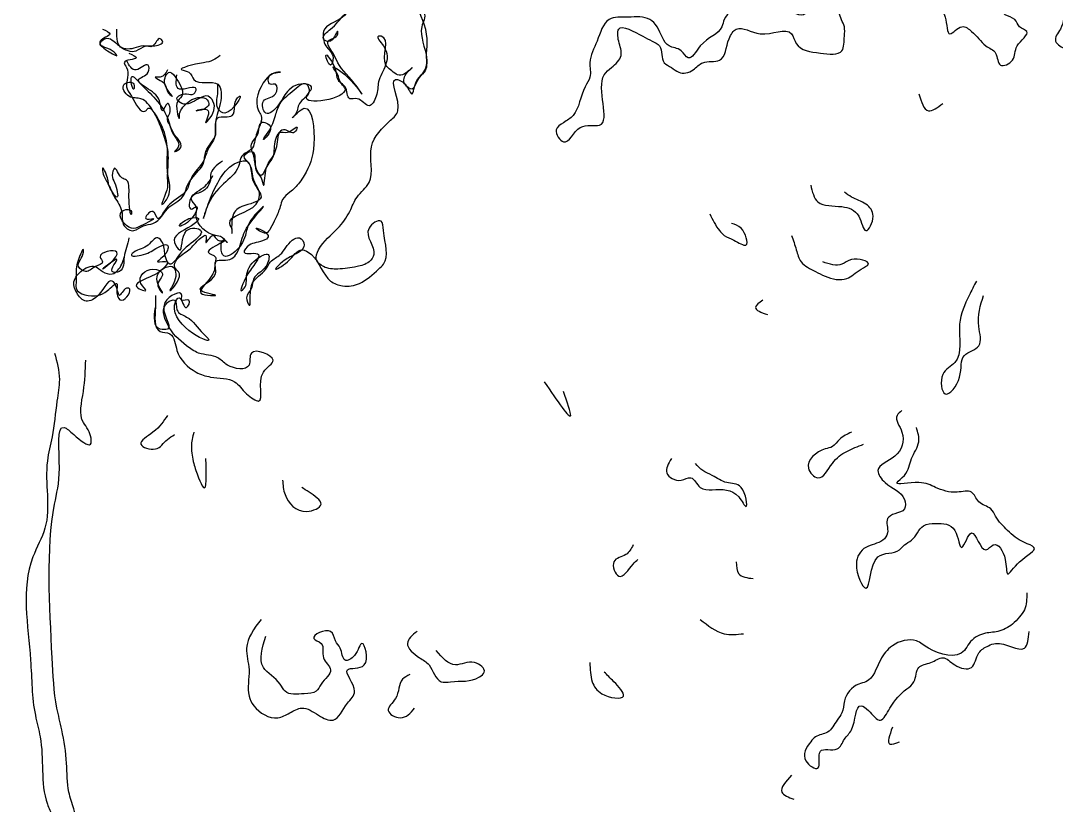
# Model space of a CAD drawing. Header units: metres. Extents: x 0 to 100, y 0 to 141.
# Drawn here: x 64.72 to 75.51, y 61.09 to 69.26 of the extents above; entities that cross this region are included whole.
import ezdxf

# ---------------------------------------------------------------- set-up
doc = ezdxf.new("R2010")
doc.units = ezdxf.units.M

msp = doc.modelspace()

# ---------------------------------------------------------------- linework, layer by layer
for points in [[(76.825, 71.05), (76.725, 70.975), (76.65, 70.925), (76.575, 70.8), (76.55, 70.45), (76.6, 70.375), (76.425, 70), (76.2, 70.05), (76.1, 70.175), (75.975, 70.3), (75.775, 70.275), (75.65, 70.5), (75.45, 70.6), (75.325, 70.675), (75.15, 70.65), (75.25, 70.525), (75.3, 70.325), (75.375, 70.275), (75.15, 70.225), (75.05, 70.275), (74.925, 70.275), (74.85, 70.2), (74.75, 70.025), (74.8, 69.85), (74.75, 69.7), (74.725, 69.625), (74.65, 69.525), (74.55, 69.6), (74.5, 69.65), (74.4, 69.875), (74.225, 69.925), (73.775, 70.075), (73.675, 70.125), (73.375, 70.125), (73.25, 70.1), (73.125, 69.975), (73.1, 69.825), (73.05, 69.425), (72.925, 69.375), (72.875, 69.325), (72.775, 69.35), (72.675, 69.45), (72.6, 69.475), (72.425, 69.475), (72.225, 69.425), (72.05, 69.275), (72.025, 69.2), (71.8, 69), (71.675, 68.875), (71.6, 68.95), (71.475, 69), (71.35, 69.2), (71.275, 69.275), (71.05, 69.3), (70.85, 69.275), (70.725, 69.05), (70.65, 68.825), (70.65, 68.675), (70.6, 68.575), (70.475, 68.275), (70.375, 68.2), (70.3, 68.125), (70.375, 68), (70.55, 68.15), (70.75, 68.175), (70.8, 68.7), (70.875, 68.775), (70.975, 68.9), (70.95, 69.05), (70.95, 69.175), (71.2, 69.1), (71.3, 69.05), (71.375, 69), (71.425, 68.825), (71.5, 68.775), (71.575, 68.725), (71.725, 68.75), (71.825, 68.825), (72, 68.85), (72.1, 69.075), (72.175, 69.175), (72.425, 69.125), (72.75, 69.125), (72.8, 69.025), (73.05, 68.925), (73.275, 68.95), (73.3, 69.1), (73.3, 69.2), (73.25, 69.35), (73.325, 69.45), (73.45, 69.4), (73.325, 69.55), (73.25, 69.6), (73.2, 69.8), (73.4, 70), (73.6, 70), (73.675, 69.925), (73.725, 69.8), (73.6, 69.725), (73.5, 69.55), (73.825, 69.65), (74.05, 69.625), (74.175, 69.625), (74.225, 69.5), (74.35, 69.3), (74.4, 69.125), (74.525, 69.2), (74.625, 69.15), (74.7, 69.075), (74.775, 69), (74.875, 68.925), (74.925, 68.8), (75.05, 68.85), (75.1, 69), (75.2, 69.15), (75.125, 69.2), (75.075, 69.275), (74.975, 69.325), (74.9, 69.425), (74.825, 69.5), (74.95, 69.65), (75.125, 69.65), (75.225, 69.675), (75.4, 69.775), (75.45, 69.7), (75.5, 69.6), (75.55, 69.175), (75.5, 69.05), (75.6, 68.975), (75.675, 69.3), (75.8, 69.425), (75.675, 69.475), (75.725, 69.6), (75.9, 69.65), (75.775, 69.875), (75.725, 69.925), (75.875, 69.9), (75.95, 69.85), (76, 69.775), (76.15, 69.725), (76.1, 69.625), (76, 69.575), (76.425, 69.525), (76.5, 69.575), (76.55, 69.65), (76.8, 69.625), (76.85, 69.85), (76.9, 70.05), (76.95, 70.1), (77.05, 70.375), (77.25, 70.425), (77.275, 70.3), (77.25, 70.15), (77.35, 70.125), (77.35, 70), (77.45, 69.875), (77.525, 69.75), (77.625, 70.1), (77.5, 70.15), (77.45, 70.225), (77.4, 70.65), (77.025, 70.525), (76.875, 70.5), (76.725, 70.525), (76.75, 70.8), (76.9, 70.925)], [(68.2, 69.55), (68.175, 69.475), (68.075, 69.3), (67.875, 69.15), (67.875, 69.075), (67.9, 69), (67.975, 68.875), (67.95, 68.8), (67.9, 68.9), (68, 68.75), (68.025, 68.65), (68.1, 68.55), (67.7, 68.475), (67.75, 68.575), (67.7, 68.6), (67.5, 68.525), (67.4, 68.375), (67.275, 68.3), (67.25, 68.425), (67.375, 68.5), (67.375, 68.6), (67.325, 68.6), (67.325, 68.7), (67.425, 68.725), (67.4, 68.725), (67.325, 68.7), (67.275, 68.65), (67.2, 68.325), (67.225, 68.275), (67.175, 68.075), (67.125, 67.925), (67.025, 67.85), (67, 67.775), (66.675, 67.35), (66.625, 67.2), (66.675, 67.35), (66.725, 67.475), (67.025, 67.8), (67.075, 67.8), (67.125, 67.675), (67.15, 67.575), (67.225, 67.425), (67.025, 67.325), (66.925, 67.2), (66.925, 67.05), (66.925, 67.075), (66.9, 67.15), (67.175, 67.35), (67.2, 67.5), (67.15, 67.6), (67.1, 67.775), (67.05, 67.85), (67.125, 67.9), (67.175, 67.7), (67.225, 67.625), (67.25, 67.55), (67.275, 67.7), (67.3, 67.775), (67.35, 67.85), (67.4, 68.025), (67.425, 68.1), (67.5, 68.1), (67.6, 68.15), (67.575, 68.1), (67.475, 68.125), (67.375, 68.025), (67.35, 67.85), (67.275, 67.725), (67.225, 67.65), (67.175, 67.725), (67.15, 67.85), (67.125, 67.975), (67.175, 68.05), (67.2, 68.1), (67.225, 68.2), (67.325, 68.15), (67.25, 68.025), (67.3, 68.1), (67.375, 68.275), (67.425, 68.4), (67.55, 68.525), (67.7, 68.6), (67.725, 68.525), (67.625, 68.4), (67.575, 68.275), (67.55, 68.25), (67.6, 68.3), (67.675, 68.35), (67.775, 67.975), (67.675, 67.65), (67.625, 67.575), (67.525, 67.475), (67.45, 67.4), (67.425, 67.325), (67.375, 67.2), (67.325, 67.1), (67.275, 67.05), (67.175, 67.1), (67.3, 67.025), (67.175, 66.95), (67.1, 66.925), (67.05, 66.85), (67.2, 66.825), (67.175, 66.75), (67.075, 66.6), (67.025, 66.45), (67.05, 66.475), (67.075, 66.6), (67.175, 66.775), (67.3, 66.825), (67.275, 66.7), (67.15, 66.575), (67.125, 66.475), (67.075, 66.375), (67.1, 66.3), (67.125, 66.5), (67.2, 66.6), (67.275, 66.675), (67.325, 66.75), (67.425, 66.825), (67.55, 66.975), (67.625, 67), (67.675, 66.925), (67.575, 66.825), (67.45, 66.75), (67.375, 66.675), (67.5, 66.75), (67.65, 66.875), (67.75, 66.825), (67.95, 66.55), (68.075, 66.5), (68.25, 66.525), (68.45, 66.675), (68.5, 66.725), (68.5, 67.075), (68.475, 67.175), (68.35, 67.1), (68.4, 66.825), (68.35, 66.75), (68.225, 66.7), (68.025, 66.675), (67.875, 66.7), (67.8, 66.775), (67.825, 66.875), (68.025, 67.1), (68.15, 67.275), (68.225, 67.425), (68.35, 67.575), (68.375, 67.95), (68.575, 68.225), (68.65, 68.325), (68.625, 68.65), (68.725, 68.6), (68.8, 68.5), (68.825, 68.575), (68.95, 68.8), (68.95, 68.875), (68.925, 69.225), (68.85, 69.45), (68.925, 69.35), (68.9, 69.2), (68.95, 68.875), (68.95, 68.8), (68.925, 68.725), (68.85, 68.65), (68.8, 68.55), (68.725, 68.6), (68.75, 68.725), (68.8, 68.775), (68.7, 68.7), (68.575, 68.75), (68.525, 68.8), (68.475, 69.1), (68.45, 69.1), (68.5, 69), (68.45, 68.625), (68.425, 68.475), (68.35, 68.375), (68.225, 68.45), (68.15, 68.45), (68.1, 68.575), (68.05, 68.625), (68.025, 68.7), (67.975, 68.775), (68.125, 68.675), (68.275, 68.5), (68.225, 68.575), (68.025, 68.825), (67.975, 68.925), (67.925, 69.05), (68.025, 69.125), (68.025, 69.15), (67.95, 69.05), (67.875, 69.075), (67.95, 69.175), (68.025, 69.25), (68.25, 69.5), (68.2, 69.45)], [(65.575, 69.175), (65.65, 69.125), (65.55, 69.05), (65.625, 68.95), (65.725, 68.9), (65.675, 68.95), (65.55, 69.025), (65.6, 69.075), (65.75, 69), (65.925, 68.95), (66.025, 69), (66.1, 69), (66.2, 69.05), (66.175, 69.075), (66.1, 69), (66, 69), (65.9, 68.975), (65.75, 69), (65.725, 69.1), (65.725, 69.175)], [(65.85, 68.925), (65.925, 68.875), (65.8, 68.825), (65.825, 68.775), (65.825, 68.575), (65.875, 68.475), (66.025, 68.325), (66.05, 68.35), (66.125, 68.275), (66.2, 68.1), (66.25, 67.925), (66.25, 67.675), (66.25, 67.6), (66.25, 67.525), (66.2, 67.35), (66.225, 67.375), (66.275, 67.55), (66.25, 67.7), (66.25, 67.925), (66.2, 68.15), (66.1, 68.325), (65.975, 68.45), (65.85, 68.475), (65.8, 68.6), (65.9, 68.6), (65.9, 68.55), (65.875, 68.675), (65.975, 68.6), (66.05, 68.525), (66.2, 68.35), (66.275, 68.175), (66.3, 68.1), (66.35, 67.925), (66.325, 67.9), (66.375, 67.925), (66.325, 68.075), (66.275, 68.175), (66.25, 68.25), (66.275, 68.3), (66.25, 68.4), (66.2, 68.325), (66.175, 68.4), (66.05, 68.55), (65.95, 68.65), (66.05, 68.725), (66.05, 68.8), (65.925, 68.75), (65.825, 68.85)], [(66.8, 68.9), (66.725, 68.85), (66.625, 68.825), (66.4, 68.75), (66.475, 68.725), (66.525, 68.65), (66.775, 68.6), (66.8, 68.4), (66.75, 68.175), (66.75, 68.075), (66.675, 67.925), (66.625, 67.8), (66.5, 67.625), (66.45, 67.5), (66.275, 67.35), (66.2, 67.25), (66.15, 67.2), (66.1, 67.275), (66.025, 67.2), (66.1, 67.2), (65.975, 67.125), (65.875, 67.1), (65.775, 67.275), (65.875, 67.275), (65.875, 67.25), (65.85, 67.425), (65.85, 67.525), (65.825, 67.6), (65.775, 67.625), (65.7, 67.725), (65.675, 67.65), (65.7, 67.575), (65.725, 67.425), (65.65, 67.525), (65.625, 67.625), (65.575, 67.725), (65.575, 67.7), (65.625, 67.575), (65.7, 67.425), (65.775, 67.275), (65.8, 67.125), (65.9, 67.075), (66, 67.125), (66.1, 67.15), (66.275, 67.325), (66.425, 67.45), (66.45, 67.525), (66.575, 67.7), (66.625, 67.775), (66.65, 67.9), (66.75, 68.075), (66.75, 68.15), (66.775, 68.25), (66.925, 68.275), (66.95, 68.375), (66.975, 68.45), (67, 68.475), (66.85, 68.3), (66.775, 68.35), (66.775, 68.5), (66.775, 68.6)], [(66.25, 68.75), (66.175, 68.675), (66.125, 68.675), (66.225, 68.6), (66.25, 68.525), (66.3, 68.475), (66.225, 68.6), (66.275, 68.725), (66.35, 68.65), (66.4, 68.475), (66.35, 68.4), (66.375, 68.25), (66.375, 68.275), (66.45, 68.4), (66.525, 68.45), (66.675, 68.425), (66.675, 68.375), (66.55, 68.325), (66.675, 68.325), (66.65, 68.2), (66.675, 68.225), (66.725, 68.425), (66.675, 68.475), (66.575, 68.45), (66.4, 68.4), (66.35, 68.45), (66.45, 68.5), (66.525, 68.5), (66.55, 68.55), (66.375, 68.55), (66.35, 68.7)], [(74.075, 68.5), (74.175, 68.325), (74.325, 68.4)], [(66.825, 67.8), (66.7, 67.65), (66.7, 67.625), (66.6, 67.475), (66.5, 67.425), (66.5, 67.3), (66.55, 67.325), (66.5, 67.2), (66.375, 67.125), (66.475, 67.2), (66.575, 67.2), (66.5, 67.125), (66.325, 66.95), (66.375, 66.875), (66.45, 67.075), (66.6, 67.075), (66.475, 66.925), (66.375, 66.825), (66.275, 66.725), (66.225, 66.825), (66.2, 66.95), (66.15, 67), (66.05, 66.925), (65.9, 66.85), (65.875, 66.825), (66, 66.825), (66.15, 66.9), (66.25, 66.925), (66.225, 66.825), (66.15, 66.75), (66.25, 66.75), (66.2, 66.675), (65.975, 66.55), (65.925, 66.5), (66.025, 66.45), (65.975, 66.525), (66.1, 66.675), (66.2, 66.625), (66.15, 66.5), (66.2, 66.425), (66.15, 66.525), (66.2, 66.675), (66.3, 66.7), (66.325, 66.55), (66.275, 66.45), (66.375, 66.625), (66.325, 66.7), (66.35, 66.775), (66.475, 66.875), (66.6, 67), (66.65, 67.025), (66.65, 66.95), (66.725, 67.025), (66.775, 66.975), (66.85, 66.975), (66.725, 66.9), (66.675, 66.85), (66.75, 66.8), (66.75, 66.75), (66.725, 66.625), (66.6, 66.425), (66.7, 66.4), (66.75, 66.4), (66.6, 66.45), (66.75, 66.625), (66.75, 66.75), (66.9, 66.775), (67, 66.9), (67.075, 67.1), (67.25, 67.325), (67.1, 67.15), (67.075, 67.075), (66.975, 66.875), (66.825, 66.825), (66.85, 66.975), (66.875, 66.95), (66.825, 67), (66.75, 67.025), (66.55, 67.225), (66.55, 67.325), (66.5, 67.4), (66.625, 67.525), (66.725, 67.65)], [(72.95, 67.55), (73.025, 67.375), (73.275, 67.325), (73.45, 67.225), (73.525, 67.075), (73.6, 67.225), (73.525, 67.35), (73.375, 67.425), (73.3, 67.475)], [(71.9, 67.25), (72, 67.075), (72.05, 67.025), (72.15, 66.975), (72.275, 66.925), (72.225, 67.1), (72.125, 67.15)], [(65.85, 67), (65.825, 66.9), (65.8, 66.8), (65.75, 66.65), (65.675, 66.65), (65.725, 66.775), (65.575, 66.675), (65.725, 66.85), (65.55, 66.8), (65.575, 66.75), (65.5, 66.7), (65.4, 66.65), (65.325, 66.7), (65.375, 66.85), (65.375, 66.875), (65.325, 66.775), (65.3, 66.675), (65.3, 66.55), (65.3, 66.475), (65.525, 66.4), (65.625, 66.45), (65.725, 66.525), (65.725, 66.425), (65.775, 66.35), (65.85, 66.475), (65.825, 66.475), (65.75, 66.4), (65.725, 66.475), (65.675, 66.55), (65.5, 66.375), (65.375, 66.35), (65.325, 66.4), (65.275, 66.525), (65.35, 66.65), (65.5, 66.7), (65.575, 66.65), (65.675, 66.625), (65.775, 66.725), (65.8, 66.8)], [(72.75, 67.025), (72.8, 66.875), (72.85, 66.75), (73, 66.65), (73.1, 66.6), (73.325, 66.575), (73.475, 66.675), (73.55, 66.725), (73.375, 66.775), (73.275, 66.725), (73.075, 66.75)], [(74.675, 66.55), (74.6, 66.4), (74.5, 66.1), (74.45, 65.7), (74.325, 65.575), (74.35, 65.375), (74.5, 65.55), (74.55, 65.775), (74.7, 65.875), (74.7, 66.075), (74.75, 66.4)], [(66.125, 66.4), (66.125, 66.275), (66.175, 66.025), (66.275, 66), (66.325, 65.925), (66.35, 65.825), (66.55, 65.6), (66.7, 65.55), (66.95, 65.5), (67.075, 65.375), (67.2, 65.3), (67.25, 65.6), (67.35, 65.725), (67.125, 65.8), (67.1, 65.675), (66.875, 65.675), (66.775, 65.75), (66.575, 65.8), (66.45, 65.875), (66.25, 66.1), (66.25, 66.325), (66.325, 66.35), (66.35, 66.25), (66.45, 66.175), (66.625, 66), (66.675, 65.95), (66.325, 66.3), (66.375, 66.375), (66.45, 66.275), (66.475, 66.35), (66.4, 66.35), (66.4, 66.4), (66.225, 66.325), (66.25, 66.05), (66.175, 66.05), (66.125, 66.275)], [(72.45, 66.35), (72.375, 66.275), (72.5, 66.2)], [(65.075, 65.8), (65.125, 65.525), (65.1, 65.3), (65.05, 64.925), (65, 64.675), (64.975, 63.975), (64.85, 63.675), (64.825, 62.6), (64.875, 62.025), (64.925, 61.8), (64.95, 61.45), (65, 61.1), (65.05, 60.975), (65.1, 60.675), (65.125, 60.5), (65.175, 60.375), (65.225, 60.15), (65.25, 60.025), (65.3, 59.825), (65.35, 59.7), (65.375, 59.575), (65.525, 59.475), (65.575, 59.4), (65.625, 59.175), (65.7, 59.3), (65.675, 59.5), (65.625, 59.775), (65.55, 59.9), (65.475, 60.175), (65.45, 60.3), (65.4, 60.4), (65.35, 60.6), (65.325, 60.825), (65.275, 61.05), (65.225, 61.225), (65.2, 61.525), (65.15, 61.875), (65.1, 62.1), (65.05, 62.625), (65.075, 64.225), (65.125, 64.6), (65.175, 65.025), (65.275, 64.95), (65.45, 64.85), (65.425, 65), (65.375, 65.075), (65.375, 65.4), (65.4, 65.725)], [(70.175, 65.5), (70.45, 65.15), (70.375, 65.4)], [(66.25, 65.15), (66.1, 64.975), (65.975, 64.85), (66.125, 64.8), (66.25, 64.9), (66.325, 64.95)], [(73.9, 65.2), (73.85, 65.15), (73.9, 64.975), (73.825, 64.725), (73.65, 64.575), (73.725, 64.45), (73.925, 64.275), (73.925, 64.175), (73.825, 64.125), (73.75, 64.075), (73.75, 63.925), (73.7, 63.85), (73.525, 63.775), (73.425, 63.6), (73.525, 63.35), (73.65, 63.675), (73.875, 63.75), (73.925, 63.8), (74, 63.85), (74.125, 64), (74.25, 64.025), (74.45, 63.95), (74.525, 63.775), (74.625, 63.925), (74.775, 63.75), (74.85, 63.8), (74.975, 63.65), (75, 63.5), (75.125, 63.625), (75.275, 63.775), (75.175, 63.825), (75, 63.95), (74.875, 64.1), (74.825, 64.175), (74.7, 64.25), (74.625, 64.35), (74.475, 64.35), (74.25, 64.4), (74.075, 64.45), (73.85, 64.45), (73.925, 64.525), (74, 64.7), (74.075, 64.875), (74.05, 65.025)], [(66.525, 64.975), (66.5, 64.825), (66.525, 64.65), (66.575, 64.5), (66.625, 64.4), (66.65, 64.7)], [(73.375, 64.975), (73.25, 64.9), (73.175, 64.825), (73.1, 64.8), (72.925, 64.6), (73.025, 64.5), (73.175, 64.65), (73.325, 64.775), (73.5, 64.85)], [(71.5, 64.7), (71.45, 64.55), (71.6, 64.475), (71.7, 64.5), (71.8, 64.4), (71.925, 64.375), (72.2, 64.3), (72.275, 64.2), (72.225, 64.4), (72.075, 64.45), (71.925, 64.525), (71.825, 64.575), (71.75, 64.65)], [(67.45, 64.475), (67.475, 64.325), (67.7, 64.15), (67.85, 64.225), (67.725, 64.35), (67.65, 64.4)], [(71.1, 63.8), (71.025, 63.7), (70.9, 63.625), (70.95, 63.475), (71.1, 63.6), (71.15, 63.65)], [(72.175, 63.625), (72.2, 63.5), (72.35, 63.45)], [(75.2, 63.3), (75.175, 63.125), (75.125, 63.05), (75.05, 62.975), (74.9, 62.9), (74.75, 62.875), (74.6, 62.775), (74.55, 62.7), (74.175, 62.725), (74.05, 62.8), (73.8, 62.75), (73.675, 62.6), (73.525, 62.375), (73.45, 62.35), (73.3, 62.175), (73.275, 62.05), (73.225, 61.975), (73.125, 61.85), (73, 61.8), (72.95, 61.75), (72.9, 61.55), (73.025, 61.475), (73.05, 61.65), (73.225, 61.675), (73.3, 61.775), (73.375, 61.875), (73.475, 62.125), (73.55, 62.075), (73.675, 61.975), (73.775, 62.1), (73.95, 62.3), (74.025, 62.375), (74.075, 62.525), (74.2, 62.575), (74.325, 62.625), (74.45, 62.55), (74.625, 62.525), (74.7, 62.675), (74.8, 62.75), (74.875, 62.775), (75.175, 62.725), (75.225, 62.9)], [(67.225, 63.025), (67.075, 62.725), (67.1, 62.5), (67.1, 62.225), (67.15, 62.125), (67.4, 62), (67.525, 62.05), (67.65, 62.1), (67.825, 62.025), (67.975, 61.975), (68.125, 62.15), (68.2, 62.275), (68.125, 62.5), (68.3, 62.55), (68.275, 62.775), (68.2, 62.65), (68.1, 62.6), (68.05, 62.725), (68, 62.8), (67.95, 62.9), (67.775, 62.825), (67.85, 62.775), (67.875, 62.625), (67.95, 62.5), (67.85, 62.35), (67.8, 62.275), (67.675, 62.25), (67.475, 62.275), (67.425, 62.35), (67.25, 62.525), (67.275, 62.85)], [(71.8, 63.025), (72.05, 62.875), (72.25, 62.875)], [(68.85, 62.9), (68.75, 62.775), (68.875, 62.625), (68.975, 62.55), (69.1, 62.375), (69.2, 62.375), (69.5, 62.425), (69.55, 62.475), (69.45, 62.575), (69.25, 62.55), (69.05, 62.7)], [(70.65, 62.575), (70.675, 62.375), (70.775, 62.25), (71, 62.225), (70.9, 62.375), (70.8, 62.475)], [(68.775, 62.45), (68.7, 62.4), (68.625, 62.2), (68.55, 62.075), (68.675, 62), (68.825, 62.1)], [(73.8, 61.9), (73.775, 61.725), (73.875, 61.75)], [(72.75, 61.4), (72.65, 61.225), (72.775, 61.15)]]:
    msp.add_spline(points, degree=3)

doc.saveas('drawing.dxf')
